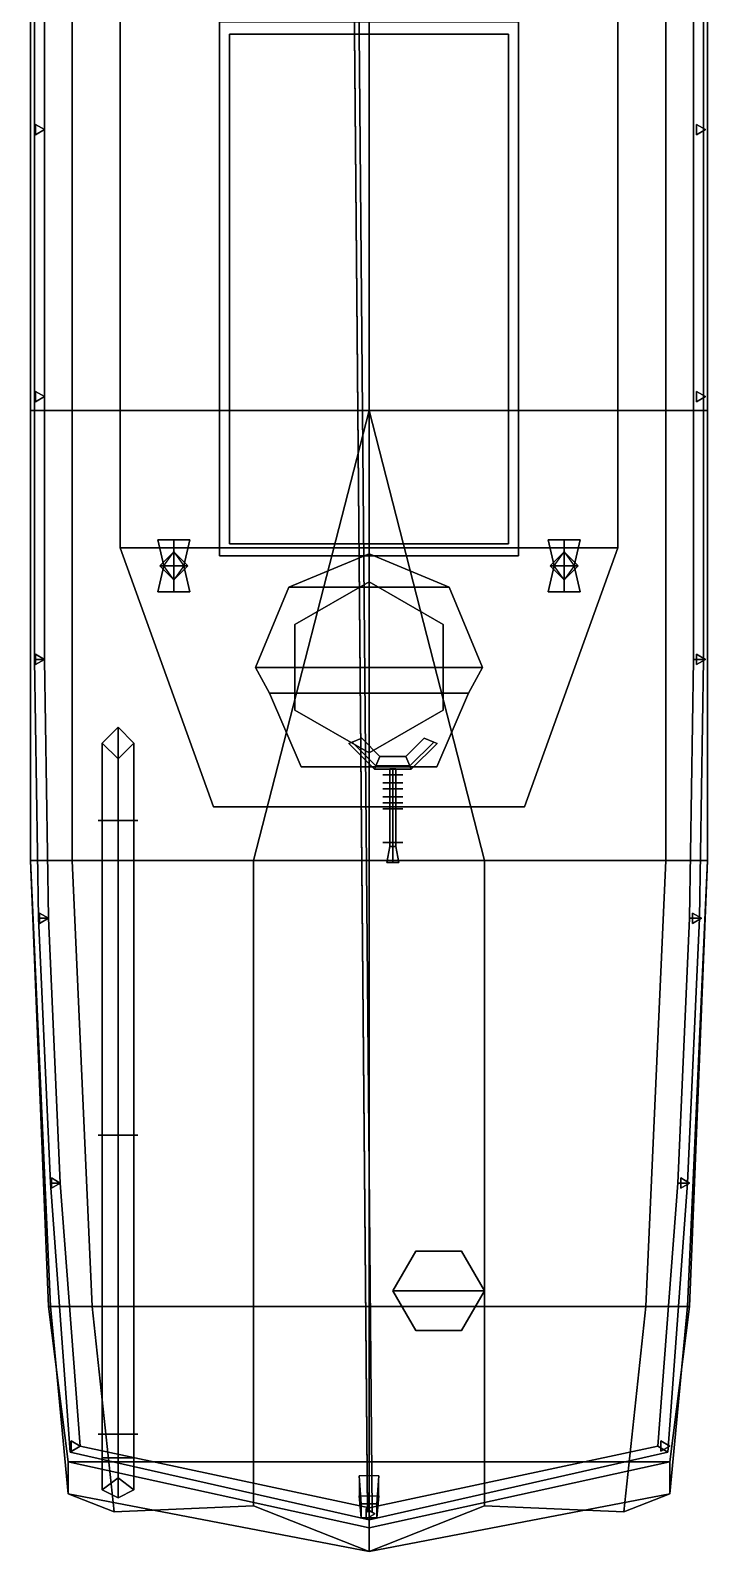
# Model space of a CAD drawing. Header units: millimetres. Extents: x -1.7 to 7, y -11.4 to 11.5.
# Drawn here: x -1.7 to 1.7, y -11.37 to -3.73 of the extents above; entities that cross this region are included whole.
import ezdxf

# ---------------------------------------------------------------- set-up
doc = ezdxf.new("R2010")
doc.units = ezdxf.units.MM
for name, color, linetype in [('flag2', 1, 'Continuous'), ('flag3', 1, 'Continuous'), ('gun', 1, 'Continuous'), ('railings', 3, 'Continuous'), ('sleeve', 5, 'Continuous'), ('turrets', 2, 'Continuous'), ('vent', 2, 'Continuous')]:
    doc.layers.add(name, color=color, linetype=linetype)

msp = doc.modelspace()

# ---------------------------------------------------------------- linework, layer by layer
for points in [[(-0.058, -2.7831, 2.6195), (-0.0805, -2.7814, 2.6324), (-0.0073, -11.1679, 3.8858), (0.0152, -11.1696, 3.873)], [(-0.0805, -2.7814, 2.6324), (-0.0805, -2.7852, 2.6067), (-0.0073, -11.1718, 3.8601), (-0.0073, -11.1679, 3.8858)], [(-0.0805, -2.7852, 2.6067), (-0.058, -2.7831, 2.6195), (0.0152, -11.1696, 3.873), (-0.0073, -11.1718, 3.8601)], [(-1.25, -6.33, 1.34), (1.25, -6.33, 1.34), (1.25, -2.89, 1.34), (-1.25, -2.89, 1.34)], [(-1.25, -2.89, 0.93), (-1.25, -6.33, 0.93), (-1.25, -6.33, 1.34), (-1.25, -2.89, 1.34)], [(1.25, -2.89, 1.34), (1.25, -6.33, 1.34), (1.25, -6.33, 0.93), (1.25, -2.89, 0.93)], [(-1.7, -3.41, -0.43), (-1.7, -5.64, -0.4), (-1.7, -5.64, 0.96), (-1.7, -3.41, 0.96)], [(-1.49, -3.41, -0.62), (-1.49, -5.64, -0.58), (-1.7, -5.64, -0.4), (-1.7, -3.41, -0.43)], [(1.7, -5.64, 0.96), (1.7, -3.41, 0.96), (-1.7, -3.41, 0.96), (-1.7, -5.64, 0.96)], [(0, -3.41, -0.62), (0, -5.64, -0.61), (-1.49, -5.64, -0.58), (-1.49, -3.41, -0.62)], [(0, -5.64, -0.61), (0, -3.41, -0.62), (1.49, -3.41, -0.62), (1.49, -5.64, -0.58)], [(1.49, -5.64, -0.58), (1.49, -3.41, -0.62), (1.7, -3.41, -0.43), (1.7, -5.64, -0.4)], [(1.7, -5.64, -0.4), (1.7, -3.41, -0.43), (1.7, -3.41, 0.96), (1.7, -5.64, 0.96)], [(-0.75, -6.37, 1.38), (0.75, -6.37, 1.38), (0.75, -3.69, 1.38), (-0.75, -3.69, 1.38)], [(-0.75, -3.69, 1.34), (-0.75, -6.37, 1.34), (-0.75, -6.37, 1.38), (-0.75, -3.69, 1.38)], [(0.75, -3.69, 1.38), (0.75, -6.37, 1.38), (0.75, -6.37, 1.34), (0.75, -3.69, 1.34)], [(-0.7, -3.75, 1.38), (-0.7, -6.31, 1.38), (-0.7, -6.31, 1.48), (-0.7, -3.75, 1.48)], [(-0.7, -6.31, 1.48), (0, -6.31, 1.6), (0, -3.75, 1.6), (-0.7, -3.75, 1.48)], [(-0.7, -3.75, 1.48), (0, -3.75, 1.6), (0, -3.75, 1.38), (-0.7, -3.75, 1.38)], [(0.7, -3.75, 1.48), (0, -3.75, 1.6), (0, -6.31, 1.6), (0.7, -6.31, 1.48)], [(0.7, -3.75, 1.38), (0, -3.75, 1.38), (0, -3.75, 1.6), (0.7, -3.75, 1.48)], [(0.7, -6.31, 1.38), (0.7, -3.75, 1.38), (0.7, -3.75, 1.48), (0.7, -6.31, 1.48)], [(-1.7, -5.64, -0.4), (-1.7, -7.9, -0.32), (-1.7, -7.9, 0.96), (-1.7, -5.64, 0.96)], [(-1.49, -5.64, -0.58), (-1.49, -7.9, -0.55), (-1.7, -7.9, -0.32), (-1.7, -5.64, -0.4)], [(1.7, -7.9, 0.96), (1.7, -5.64, 0.96), (-1.7, -5.64, 0.96), (-1.7, -7.9, 0.96)], [(0, -5.64, -0.61), (-0.58, -7.9, -0.57), (-1.49, -7.9, -0.55), (-1.49, -5.64, -0.58)], [(0, -7.9, -0.32), (-0.58, -7.9, -0.57), (0, -5.64, -0.61), (0, -5.64, -0.4)], [(0.58, -7.9, -0.57), (0, -5.64, -0.61), (1.49, -5.64, -0.58), (1.49, -7.9, -0.55)], [(0, -5.64, -0.4), (0, -5.64, -0.61), (0.58, -7.9, -0.57), (0, -7.9, -0.32)], [(1.49, -7.9, -0.55), (1.49, -5.64, -0.58), (1.7, -5.64, -0.4), (1.7, -7.9, -0.32)], [(1.7, -7.9, -0.32), (1.7, -5.64, -0.4), (1.7, -5.64, 0.96), (1.7, -7.9, 0.96)], [(-0.78, -7.63, 1.34), (0.78, -7.63, 1.34), (1.25, -6.33, 1.34), (-1.25, -6.33, 1.34)], [(-1.25, -6.33, 0.93), (-0.78, -7.63, 0.93), (-0.78, -7.63, 1.34), (-1.25, -6.33, 1.34)], [(-0.7, -6.31, 1.38), (0, -6.31, 1.38), (0, -6.31, 1.6), (-0.7, -6.31, 1.48)], [(0.7, -6.31, 1.48), (0, -6.31, 1.6), (0, -6.31, 1.38), (0.7, -6.31, 1.38)], [(1.25, -6.33, 1.34), (0.78, -7.63, 1.34), (0.78, -7.63, 0.93), (1.25, -6.33, 0.93)], [(-0.75, -6.37, 1.34), (0.75, -6.37, 1.34), (0.75, -6.37, 1.38), (-0.75, -6.37, 1.38)], [(-1.26, -7.23, 1.23), (-1.34, -7.31, 1.15), (-1.34, -10.9, 1.15), (-1.26, -10.9, 1.23)], [(-1.26, -7.23, 0.96), (-1.34, -7.31, 0.96), (-1.34, -7.31, 1.15), (-1.26, -7.23, 1.23)], [(-1.18, -7.31, 1.15), (-1.26, -7.23, 1.23), (-1.26, -10.9, 1.23), (-1.18, -10.9, 1.15)], [(-1.18, -7.31, 0.96), (-1.26, -7.23, 0.96), (-1.26, -7.23, 1.23), (-1.18, -7.31, 1.15)], [(-1.34, -7.31, 1.15), (-1.26, -7.39, 1.07), (-1.26, -10.9, 1.07), (-1.34, -10.9, 1.15)], [(-1.34, -7.31, 0.96), (-1.26, -7.39, 0.96), (-1.26, -7.39, 1.07), (-1.34, -7.31, 1.15)], [(-1.26, -7.39, 1.07), (-1.18, -7.31, 1.15), (-1.18, -10.9, 1.15), (-1.26, -10.9, 1.07)], [(-1.26, -7.39, 0.96), (-1.18, -7.31, 0.96), (-1.18, -7.31, 1.15), (-1.26, -7.39, 1.07)], [(-0.78, -7.63, 0.93), (0.78, -7.63, 0.93), (0.78, -7.63, 1.34), (-0.78, -7.63, 1.34)], [(-1.26, -7.6996, 1.25), (-1.26, -7.6996, 0.96), (-1.36, -7.6996, 0.96), (-1.36, -7.6996, 1.19)], [(-1.26, -7.6996, 0.96), (-1.26, -7.6996, 1.25), (-1.36, -7.6996, 1.19), (-1.36, -7.6996, 0.96)], [(-1.26, -7.6996, 1.25), (-1.26, -7.6996, 0.96), (-1.16, -7.6996, 0.96), (-1.16, -7.6996, 1.19)], [(-1.26, -7.6996, 0.96), (-1.26, -7.6996, 1.25), (-1.16, -7.6996, 1.19), (-1.16, -7.6996, 0.96)], [(-1.7, -7.9, -0.32), (-1.6, -10.14, -0.21), (-1.61, -10.14, 0.9), (-1.7, -7.9, 0.96)], [(-1.49, -7.9, -0.55), (-1.39, -10.14, -0.46), (-1.6, -10.14, -0.21), (-1.7, -7.9, -0.32)], [(1.61, -10.14, 0.9), (1.7, -7.9, 0.96), (-1.7, -7.9, 0.96), (-1.61, -10.14, 0.9)], [(-0.58, -7.9, -0.57), (-0.58, -10.14, -0.47), (-1.39, -10.14, -0.46), (-1.49, -7.9, -0.55)], [(0, -10.14, -0.01), (-0.58, -10.14, -0.47), (-0.58, -7.9, -0.57), (0, -7.9, -0.32)], [(0, -7.9, -0.32), (0.58, -7.9, -0.57), (0.58, -10.14, -0.47), (0, -10.14, -0.01)], [(0.58, -10.14, -0.47), (0.58, -7.9, -0.57), (1.49, -7.9, -0.55), (1.39, -10.14, -0.46)], [(1.39, -10.14, -0.46), (1.49, -7.9, -0.55), (1.7, -7.9, -0.32), (1.6, -10.14, -0.21)], [(1.6, -10.14, -0.21), (1.7, -7.9, -0.32), (1.7, -7.9, 0.96), (1.61, -10.14, 0.9)], [(-1.26, -9.2796, 0.92), (-1.26, -9.2796, 1.25), (-1.36, -9.2796, 1.19), (-1.36, -9.2796, 0.92)], [(-1.26, -9.2796, 1.25), (-1.26, -9.2796, 0.92), (-1.36, -9.2796, 0.92), (-1.36, -9.2796, 1.19)], [(-1.26, -9.2796, 0.92), (-1.26, -9.2796, 1.25), (-1.16, -9.2796, 1.19), (-1.16, -9.2796, 0.92)], [(-1.26, -9.2796, 1.25), (-1.26, -9.2796, 0.92), (-1.16, -9.2796, 0.92), (-1.16, -9.2796, 1.19)], [(0.235, -9.8608, 0.89), (0.12, -10.06, 0.89), (0.12, -10.06, 1.57), (0.235, -9.8608, 1.57)], [(0.12, -10.06, 1.57), (0.58, -10.06, 1.57), (0.465, -9.8608, 1.57), (0.235, -9.8608, 1.57)], [(0.465, -9.8608, 0.89), (0.235, -9.8608, 0.89), (0.235, -9.8608, 1.57), (0.465, -9.8608, 1.57)], [(0.58, -10.06, 0.89), (0.465, -9.8608, 0.89), (0.465, -9.8608, 1.57), (0.58, -10.06, 1.57)], [(0.12, -10.06, 0.89), (0.235, -10.2592, 0.89), (0.235, -10.2592, 1.57), (0.12, -10.06, 1.57)], [(0.235, -10.2592, 1.57), (0.465, -10.2592, 1.57), (0.58, -10.06, 1.57), (0.12, -10.06, 1.57)], [(0.465, -10.2592, 0.89), (0.58, -10.06, 0.89), (0.58, -10.06, 1.57), (0.465, -10.2592, 1.57)], [(-1.6, -10.14, -0.21), (-1.51, -11.08, -0.11), (-1.51, -10.92, 0.86), (-1.61, -10.14, 0.9)], [(1.51, -10.92, 0.86), (1.61, -10.14, 0.9), (-1.61, -10.14, 0.9), (-1.51, -10.92, 0.86)], [(-1.39, -10.14, -0.46), (-1.28, -11.17, -0.37), (-1.51, -11.08, -0.11), (-1.6, -10.14, -0.21)], [(-0.58, -10.14, -0.47), (-0.58, -11.14, -0.39), (-1.28, -11.17, -0.37), (-1.39, -10.14, -0.46)], [(0, -11.37, 0.03), (-0.58, -11.14, -0.39), (-0.58, -10.14, -0.47), (0, -10.14, -0.01)], [(0, -10.14, -0.01), (0.58, -10.14, -0.47), (0.58, -11.14, -0.39), (0, -11.37, 0.03)], [(0.58, -11.14, -0.39), (0.58, -10.14, -0.47), (1.39, -10.14, -0.46), (1.28, -11.17, -0.37)], [(1.28, -11.17, -0.37), (1.39, -10.14, -0.46), (1.6, -10.14, -0.21), (1.51, -11.08, -0.11)], [(1.51, -11.08, -0.11), (1.6, -10.14, -0.21), (1.61, -10.14, 0.9), (1.51, -10.92, 0.86)], [(0.235, -10.2592, 0.89), (0.465, -10.2592, 0.89), (0.465, -10.2592, 1.57), (0.235, -10.2592, 1.57)], [(-1.26, -10.7796, 1.25), (-1.26, -10.7796, 0.86), (-1.36, -10.7796, 0.86), (-1.36, -10.7796, 1.19)], [(-1.26, -10.7796, 0.86), (-1.26, -10.7796, 1.25), (-1.36, -10.7796, 1.19), (-1.36, -10.7796, 0.86)], [(-1.26, -10.7796, 1.25), (-1.26, -10.7796, 0.86), (-1.16, -10.7796, 0.86), (-1.16, -10.7796, 1.19)], [(-1.26, -10.7796, 0.86), (-1.26, -10.7796, 1.25), (-1.16, -10.7796, 1.19), (-1.16, -10.7796, 0.86)], [(-1.51, -10.92, 0.86), (-1.51, -11.08, -0.11), (0, -11.37, 0.03), (0, -11.25, 0.86)], [(0, -11.25, 0.86), (1.51, -10.92, 0.86), (-1.51, -10.92, 0.86), (0, -11.25, 0.86)], [(-1.26, -10.9, 1.23), (-1.34, -10.9, 1.15), (-1.34, -11.06, 1.31), (-1.26, -11, 1.35)], [(-1.34, -10.9, 1.15), (-1.26, -10.9, 1.07), (-1.26, -11.1, 1.2844), (-1.34, -11.06, 1.31)], [(-1.18, -10.9, 1.15), (-1.26, -10.9, 1.23), (-1.26, -11, 1.35), (-1.18, -11.06, 1.31)], [(-1.26, -10.9, 1.07), (-1.18, -10.9, 1.15), (-1.18, -11.06, 1.31), (-1.26, -11.1, 1.2844)], [(0, -11.25, 0.86), (0, -11.37, 0.03), (1.51, -11.08, -0.11), (1.51, -10.92, 0.86)], [(-0.05, -10.99, 0.86), (-0.05, -11.09, 0.86), (-0.04, -11.2, 3.93), (-0.04, -11.13, 3.93)], [(0.04, -11.13, 3.93), (0.05, -10.99, 0.86), (-0.05, -10.99, 0.86), (-0.04, -11.13, 3.93)], [(0.04, -11.2, 3.93), (0.05, -11.09, 0.86), (0.05, -10.99, 0.86), (0.04, -11.13, 3.93)], [(-1.26, -11.1, 1.2844), (-1.18, -11.06, 1.31), (-1.26, -11, 1.35), (-1.34, -11.06, 1.31)], [(-1.51, -11.08, -0.11), (-1.28, -11.17, -0.37), (-0.58, -11.14, -0.39), (0, -11.37, 0.03)], [(-0.04, -11.2, 3.93), (-0.05, -11.09, 0.86), (0.05, -11.09, 0.86), (0.04, -11.2, 3.93)], [(-0.04, -11.13, 3.93), (-0.04, -11.2, 3.93), (0.04, -11.2, 3.93), (0.04, -11.13, 3.93)], [(0, -11.37, 0.03), (0.58, -11.14, -0.39), (1.28, -11.17, -0.37), (1.51, -11.08, -0.11)]]:
    msp.add_3dface(points)
at = {"layer": 'flag2'}
for points in [[(0, -3.68, 4.13), (0, -4.08, 4.13), (0, -4.08, 3.51), (0, -3.68, 3.51)], [(0, -3.68, 3.51), (0, -4.08, 3.51), (0, -4.08, 4.13), (0, -3.68, 4.13)]]:
    msp.add_3dface(points, dxfattribs=at)
at = {"layer": 'flag3'}
for points in [[(0, -4.08, 3.51), (0, -4.48, 3.51), (0, -4.48, 4.13), (0, -4.08, 4.13)], [(0, -4.08, 4.13), (0, -4.48, 4.13), (0, -4.48, 3.51), (0, -4.08, 3.51)]]:
    msp.add_3dface(points, dxfattribs=at)
at = {"layer": 'gun'}
for points in [[(0.07, -7.47, 1.82), (0.17, -7.47, 1.82), (0.17, -7.47, 1.72), (0.07, -7.47, 1.72)], [(0.17, -7.47, 1.82), (0.07, -7.47, 1.82), (0.07, -7.47, 1.72), (0.17, -7.47, 1.72)], [(0.12, -7.44, 1.785), (0.105, -7.44, 1.77), (0.105, -7.83, 1.77), (0.12, -7.83, 1.785)], [(0.105, -7.44, 1.77), (0.12, -7.44, 1.755), (0.12, -7.83, 1.755), (0.105, -7.83, 1.77)], [(0.12, -7.44, 1.755), (0.135, -7.44, 1.77), (0.135, -7.83, 1.77), (0.12, -7.83, 1.755)], [(0.135, -7.44, 1.77), (0.12, -7.44, 1.785), (0.12, -7.83, 1.785), (0.135, -7.83, 1.77)], [(0.07, -7.51, 1.82), (0.17, -7.51, 1.82), (0.17, -7.51, 1.72), (0.07, -7.51, 1.72)], [(0.17, -7.51, 1.82), (0.07, -7.51, 1.82), (0.07, -7.51, 1.72), (0.17, -7.51, 1.72)], [(0.07, -7.54, 1.82), (0.17, -7.54, 1.82), (0.17, -7.54, 1.72), (0.07, -7.54, 1.72)], [(0.17, -7.54, 1.82), (0.07, -7.54, 1.82), (0.07, -7.54, 1.72), (0.17, -7.54, 1.72)], [(0.07, -7.58, 1.82), (0.17, -7.58, 1.82), (0.17, -7.58, 1.72), (0.07, -7.58, 1.72)], [(0.17, -7.58, 1.82), (0.07, -7.58, 1.82), (0.07, -7.58, 1.72), (0.17, -7.58, 1.72)], [(0.17, -7.61, 1.82), (0.07, -7.61, 1.82), (0.07, -7.61, 1.72), (0.17, -7.61, 1.72)], [(0.07, -7.61, 1.82), (0.17, -7.61, 1.82), (0.17, -7.61, 1.72), (0.07, -7.61, 1.72)], [(0.07, -7.64, 1.82), (0.17, -7.64, 1.82), (0.17, -7.64, 1.72), (0.07, -7.64, 1.72)], [(0.17, -7.64, 1.82), (0.07, -7.64, 1.82), (0.07, -7.64, 1.72), (0.17, -7.64, 1.72)], [(0.17, -7.81, 1.82), (0.07, -7.81, 1.82), (0.07, -7.81, 1.72), (0.17, -7.81, 1.72)], [(0.07, -7.81, 1.82), (0.17, -7.81, 1.82), (0.17, -7.81, 1.72), (0.07, -7.81, 1.72)], [(0.105, -7.83, 1.77), (0.12, -7.83, 1.755), (0.12, -7.91, 1.74), (0.09, -7.91, 1.77)], [(0.12, -7.83, 1.785), (0.105, -7.83, 1.77), (0.09, -7.91, 1.77), (0.12, -7.91, 1.8)], [(0.135, -7.83, 1.77), (0.12, -7.83, 1.785), (0.12, -7.91, 1.8), (0.15, -7.91, 1.77)], [(0.12, -7.83, 1.755), (0.135, -7.83, 1.77), (0.15, -7.91, 1.77), (0.12, -7.91, 1.74)], [(0.15, -7.91, 1.77), (0.12, -7.91, 1.8), (0.09, -7.91, 1.77), (0.12, -7.91, 1.74)]]:
    msp.add_3dface(points, dxfattribs=at)
at = {"layer": 'railings'}
for points in [[(-1.63, -2.92, 1.72), (-1.63, -6.89, 1.72), (-1.68, -6.89, 1.72), (-1.68, -2.92, 1.72)], [(-1.68, -2.92, 1.72), (-1.68, -6.89, 1.72), (-1.63, -6.89, 1.72), (-1.63, -2.92, 1.72)], [(1.68, -2.92, 1.72), (1.68, -6.89, 1.72), (1.63, -6.89, 1.72), (1.63, -2.92, 1.72)], [(1.63, -2.92, 1.72), (1.63, -6.89, 1.72), (1.68, -6.89, 1.72), (1.68, -2.92, 1.72)], [(-1.63, -4.23, 0.96), (-1.675, -4.204, 0.96), (-1.675, -4.204, 1.72), (-1.63, -4.23, 1.72)], [(-1.675, -4.204, 0.96), (-1.675, -4.256, 0.96), (-1.675, -4.256, 1.72), (-1.675, -4.204, 1.72)], [(-1.675, -4.256, 0.96), (-1.63, -4.23, 0.96), (-1.63, -4.23, 1.72), (-1.675, -4.256, 1.72)], [(1.69, -4.23, 0.96), (1.645, -4.204, 0.96), (1.645, -4.204, 1.72), (1.69, -4.23, 1.72)], [(1.645, -4.204, 0.96), (1.645, -4.256, 0.96), (1.645, -4.256, 1.72), (1.645, -4.204, 1.72)], [(1.645, -4.256, 0.96), (1.69, -4.23, 0.96), (1.69, -4.23, 1.72), (1.645, -4.256, 1.72)], [(-1.675, -5.544, 0.96), (-1.675, -5.596, 0.96), (-1.675, -5.596, 1.72), (-1.675, -5.544, 1.72)], [(-1.63, -5.57, 0.96), (-1.675, -5.544, 0.96), (-1.675, -5.544, 1.72), (-1.63, -5.57, 1.72)], [(-1.675, -5.596, 0.96), (-1.63, -5.57, 0.96), (-1.63, -5.57, 1.72), (-1.675, -5.596, 1.72)], [(1.645, -5.544, 0.96), (1.645, -5.596, 0.96), (1.645, -5.596, 1.72), (1.645, -5.544, 1.72)], [(1.69, -5.57, 0.96), (1.645, -5.544, 0.96), (1.645, -5.544, 1.72), (1.69, -5.57, 1.72)], [(1.645, -5.596, 0.96), (1.69, -5.57, 0.96), (1.69, -5.57, 1.72), (1.645, -5.596, 1.72)], [(-1.63, -6.89, 0.96), (-1.675, -6.864, 0.96), (-1.675, -6.864, 1.72), (-1.63, -6.89, 1.72)], [(-1.675, -6.864, 0.96), (-1.675, -6.916, 0.96), (-1.675, -6.916, 1.72), (-1.675, -6.864, 1.72)], [(1.69, -6.89, 0.96), (1.645, -6.864, 0.96), (1.645, -6.864, 1.72), (1.69, -6.89, 1.72)], [(1.645, -6.864, 0.96), (1.645, -6.916, 0.96), (1.645, -6.916, 1.72), (1.645, -6.864, 1.72)], [(-1.68, -6.89, 1.72), (-1.66, -8.19, 1.72), (-1.61, -8.19, 1.72), (-1.63, -6.89, 1.72)], [(-1.63, -6.89, 1.72), (-1.61, -8.19, 1.72), (-1.66, -8.19, 1.72), (-1.68, -6.89, 1.72)], [(-1.675, -6.916, 0.96), (-1.63, -6.89, 0.96), (-1.63, -6.89, 1.72), (-1.675, -6.916, 1.72)], [(1.68, -6.89, 1.72), (1.66, -8.19, 1.72), (1.61, -8.19, 1.72), (1.63, -6.89, 1.72)], [(1.63, -6.89, 1.72), (1.61, -8.19, 1.72), (1.66, -8.19, 1.72), (1.68, -6.89, 1.72)], [(1.645, -6.916, 0.96), (1.69, -6.89, 0.96), (1.69, -6.89, 1.72), (1.645, -6.916, 1.72)], [(-1.655, -8.164, 0.95), (-1.655, -8.216, 0.95), (-1.655, -8.216, 1.72), (-1.655, -8.164, 1.72)], [(-1.61, -8.19, 0.95), (-1.655, -8.164, 0.95), (-1.655, -8.164, 1.72), (-1.61, -8.19, 1.72)], [(1.625, -8.164, 0.95), (1.625, -8.216, 0.95), (1.625, -8.216, 1.72), (1.625, -8.164, 1.72)], [(1.67, -8.19, 0.95), (1.625, -8.164, 0.95), (1.625, -8.164, 1.72), (1.67, -8.19, 1.72)], [(-1.61, -8.19, 1.72), (-1.55, -9.52, 1.72), (-1.6, -9.52, 1.72), (-1.66, -8.19, 1.72)], [(-1.66, -8.19, 1.72), (-1.6, -9.52, 1.72), (-1.55, -9.52, 1.72), (-1.61, -8.19, 1.72)], [(-1.655, -8.216, 0.95), (-1.61, -8.19, 0.95), (-1.61, -8.19, 1.72), (-1.655, -8.216, 1.72)], [(1.66, -8.19, 1.72), (1.6, -9.52, 1.72), (1.55, -9.52, 1.72), (1.61, -8.19, 1.72)], [(1.61, -8.19, 1.72), (1.55, -9.52, 1.72), (1.6, -9.52, 1.72), (1.66, -8.19, 1.72)], [(1.625, -8.216, 0.95), (1.67, -8.19, 0.95), (1.67, -8.19, 1.72), (1.625, -8.216, 1.72)], [(-1.6, -9.52, 1.72), (-1.5, -10.87, 1.72), (-1.45, -10.84, 1.72), (-1.55, -9.52, 1.72)], [(-1.55, -9.52, 1.72), (-1.45, -10.84, 1.72), (-1.5, -10.87, 1.72), (-1.6, -9.52, 1.72)], [(-1.595, -9.494, 0.91), (-1.595, -9.546, 0.91), (-1.595, -9.546, 1.72), (-1.595, -9.494, 1.72)], [(-1.55, -9.52, 0.91), (-1.595, -9.494, 0.91), (-1.595, -9.494, 1.72), (-1.55, -9.52, 1.72)], [(-1.595, -9.546, 0.91), (-1.55, -9.52, 0.91), (-1.55, -9.52, 1.72), (-1.595, -9.546, 1.72)], [(1.6, -9.52, 1.72), (1.5, -10.87, 1.72), (1.45, -10.84, 1.72), (1.55, -9.52, 1.72)], [(1.55, -9.52, 1.72), (1.45, -10.84, 1.72), (1.5, -10.87, 1.72), (1.6, -9.52, 1.72)], [(1.565, -9.494, 0.91), (1.565, -9.546, 0.91), (1.565, -9.546, 1.72), (1.565, -9.494, 1.72)], [(1.61, -9.52, 0.91), (1.565, -9.494, 0.91), (1.565, -9.494, 1.72), (1.61, -9.52, 1.72)], [(1.565, -9.546, 0.91), (1.61, -9.52, 0.91), (1.61, -9.52, 1.72), (1.565, -9.546, 1.72)], [(-1.45, -10.84, 1.72), (0, -11.15, 1.72), (0, -11.21, 1.72), (-1.5, -10.87, 1.72)], [(-1.5, -10.87, 1.72), (0, -11.21, 1.72), (0, -11.15, 1.72), (-1.45, -10.84, 1.72)], [(-1.495, -10.814, 0.86), (-1.495, -10.866, 0.86), (-1.495, -10.866, 1.72), (-1.495, -10.814, 1.72)], [(-1.45, -10.84, 0.86), (-1.495, -10.814, 0.86), (-1.495, -10.814, 1.72), (-1.45, -10.84, 1.72)], [(-1.495, -10.866, 0.86), (-1.45, -10.84, 0.86), (-1.45, -10.84, 1.72), (-1.495, -10.866, 1.72)], [(1.45, -10.84, 1.72), (0, -11.15, 1.72), (0, -11.21, 1.72), (1.5, -10.87, 1.72)], [(1.5, -10.87, 1.72), (0, -11.21, 1.72), (0, -11.15, 1.72), (1.45, -10.84, 1.72)], [(1.465, -10.814, 0.86), (1.465, -10.866, 0.86), (1.465, -10.866, 1.72), (1.465, -10.814, 1.72)], [(1.51, -10.84, 0.86), (1.465, -10.814, 0.86), (1.465, -10.814, 1.72), (1.51, -10.84, 1.72)], [(1.465, -10.866, 0.86), (1.51, -10.84, 0.86), (1.51, -10.84, 1.72), (1.465, -10.866, 1.72)], [(-0.015, -11.154, 0.86), (-0.015, -11.206, 0.86), (-0.015, -11.206, 1.72), (-0.015, -11.154, 1.72)], [(0.03, -11.18, 0.86), (-0.015, -11.154, 0.86), (-0.015, -11.154, 1.72), (0.03, -11.18, 1.72)], [(-0.015, -11.206, 0.86), (0.03, -11.18, 0.86), (0.03, -11.18, 1.72), (-0.015, -11.206, 1.72)]]:
    msp.add_3dface(points, dxfattribs=at)
at = {"layer": 'sleeve'}
for points in [[(-0.1017, -7.3118, 1.77), (-0.0849, -7.3049, 1.6782), (0.0351, -7.4249, 1.6782), (0.0282, -7.4417, 1.77)], [(-0.0849, -7.3049, 1.8618), (-0.1017, -7.3118, 1.77), (0.0282, -7.4417, 1.77), (0.0351, -7.4249, 1.8618)], [(-0.0368, -7.2849, 1.9397), (-0.0849, -7.3049, 1.8618), (0.0351, -7.4249, 1.8618), (0.0551, -7.3768, 1.9397)], [(-0.0849, -7.3049, 1.6782), (-0.0368, -7.2849, 1.6003), (0.0551, -7.3768, 1.6003), (0.0351, -7.4249, 1.6782)], [(0.1849, -7.3768, 1.9397), (0.2049, -7.4249, 1.8618), (0.3249, -7.3049, 1.8618), (0.2768, -7.2849, 1.9397)], [(0.2049, -7.4249, 1.6782), (0.1849, -7.3768, 1.6003), (0.2768, -7.2849, 1.6003), (0.3249, -7.3049, 1.6782)], [(0.2118, -7.4417, 1.77), (0.2049, -7.4249, 1.6782), (0.3249, -7.3049, 1.6782), (0.3417, -7.3118, 1.77)], [(0.2049, -7.4249, 1.8618), (0.2118, -7.4417, 1.77), (0.3417, -7.3118, 1.77), (0.3249, -7.3049, 1.8618)], [(0.0551, -7.3768, 1.9397), (0.0351, -7.4249, 1.8618), (0.2049, -7.4249, 1.8618), (0.1849, -7.3768, 1.9397)], [(0.0351, -7.4249, 1.6782), (0.0551, -7.3768, 1.6003), (0.1849, -7.3768, 1.6003), (0.2049, -7.4249, 1.6782)], [(0.0282, -7.4417, 1.77), (0.0351, -7.4249, 1.6782), (0.2049, -7.4249, 1.6782), (0.2118, -7.4417, 1.77)], [(0.0351, -7.4249, 1.8618), (0.0282, -7.4417, 1.77), (0.2118, -7.4417, 1.77), (0.2049, -7.4249, 1.8618)]]:
    msp.add_3dface(points, dxfattribs=at)
at = {"layer": 'turrets'}
for points in [[(0, -6.36, 1.6), (-0.4031, -6.5269, 1.6), (-0.4031, -6.5269, 2.16), (0, -6.36, 2.16)], [(0.4031, -6.5269, 1.6), (-0.4031, -6.5269, 1.6), (0, -6.36, 1.6)], [(0, -6.36, 2.16), (-0.4031, -6.5269, 2.16), (0.4031, -6.5269, 2.16), (0, -6.36, 2.16)], [(0.4031, -6.5269, 1.6), (0, -6.36, 1.6), (0, -6.36, 2.16), (0.4031, -6.5269, 2.16)], [(-0.4031, -6.5269, 1.6), (-0.57, -6.93, 1.6), (-0.57, -6.93, 2.16), (-0.4031, -6.5269, 2.16)], [(0.57, -6.93, 1.6), (-0.57, -6.93, 1.6), (-0.4031, -6.5269, 1.6), (0.4031, -6.5269, 1.6)], [(-0.4031, -6.5269, 2.16), (-0.57, -6.93, 2.16), (0.57, -6.93, 2.16), (0.4031, -6.5269, 2.16)], [(0, -6.5, 1.34), (-0.3724, -6.715, 1.34), (-0.3724, -6.715, 1.6), (0, -6.5, 1.6)], [(0.3724, -6.715, 1.34), (0, -6.5, 1.34), (0, -6.5, 1.6), (0.3724, -6.715, 1.6)], [(0.57, -6.93, 1.6), (0.4031, -6.5269, 1.6), (0.4031, -6.5269, 2.16), (0.57, -6.93, 2.16)], [(-0.3724, -6.715, 1.34), (-0.3724, -7.145, 1.34), (-0.3724, -7.145, 1.6), (-0.3724, -6.715, 1.6)], [(0.3724, -7.145, 1.34), (0.3724, -6.715, 1.34), (0.3724, -6.715, 1.6), (0.3724, -7.145, 1.6)], [(-0.57, -6.93, 1.6), (-0.5, -7.06, 1.6), (-0.5, -7.06, 2.16), (-0.57, -6.93, 2.16)], [(0.5, -7.06, 1.6), (-0.5, -7.06, 1.6), (-0.57, -6.93, 1.6), (0.57, -6.93, 1.6)], [(-0.57, -6.93, 2.16), (-0.5, -7.06, 2.16), (0.5, -7.06, 2.16), (0.57, -6.93, 2.16)], [(0.5, -7.06, 1.6), (0.57, -6.93, 1.6), (0.57, -6.93, 2.16), (0.5, -7.06, 2.16)], [(-0.5, -7.06, 2.16), (-0.34, -7.43, 1.94), (0.34, -7.43, 1.94), (0.5, -7.06, 2.16)], [(-0.5, -7.06, 1.6), (-0.34, -7.43, 1.6), (-0.34, -7.43, 1.94), (-0.5, -7.06, 2.16)], [(0.34, -7.43, 1.6), (-0.34, -7.43, 1.6), (-0.5, -7.06, 1.6), (0.5, -7.06, 1.6)], [(0.5, -7.06, 2.16), (0.34, -7.43, 1.94), (0.34, -7.43, 1.6), (0.5, -7.06, 1.6)], [(-0.3724, -7.145, 1.34), (0, -7.36, 1.34), (0, -7.36, 1.6), (-0.3724, -7.145, 1.6)], [(0, -7.36, 1.34), (0.3724, -7.145, 1.34), (0.3724, -7.145, 1.6), (0, -7.36, 1.6)], [(0.34, -7.43, 1.94), (-0.34, -7.43, 1.94), (-0.34, -7.43, 1.6), (0.34, -7.43, 1.6)]]:
    msp.add_3dface(points, dxfattribs=at)
at = {"layer": 'vent'}
for points in [[(-1.06, -6.29, 1.48), (-0.98, -6.29, 1.56), (-0.98, -6.42, 1.53), (-1.03, -6.42, 1.48)], [(-0.98, -6.29, 1.56), (-1.06, -6.29, 1.48), (-1.03, -6.42, 1.48), (-0.98, -6.42, 1.53)], [(-0.98, -6.29, 1.4), (-1.06, -6.29, 1.48), (-1.03, -6.42, 1.48), (-0.98, -6.42, 1.43)], [(-1.06, -6.29, 1.48), (-0.98, -6.29, 1.4), (-0.98, -6.42, 1.43), (-1.03, -6.42, 1.48)], [(-0.98, -6.29, 1.56), (-0.9, -6.29, 1.48), (-0.93, -6.42, 1.48), (-0.98, -6.42, 1.53)], [(-0.9, -6.29, 1.48), (-0.98, -6.29, 1.56), (-0.98, -6.42, 1.53), (-0.93, -6.42, 1.48)], [(-0.9, -6.29, 1.48), (-0.98, -6.29, 1.4), (-0.98, -6.42, 1.43), (-0.93, -6.42, 1.48)], [(-0.98, -6.29, 1.4), (-0.9, -6.29, 1.48), (-0.93, -6.42, 1.48), (-0.98, -6.42, 1.43)], [(0.98, -6.29, 1.56), (0.9, -6.29, 1.48), (0.93, -6.42, 1.48), (0.98, -6.42, 1.53)], [(0.9, -6.29, 1.48), (0.98, -6.29, 1.4), (0.98, -6.42, 1.43), (0.93, -6.42, 1.48)], [(0.9, -6.29, 1.48), (0.98, -6.29, 1.56), (0.98, -6.42, 1.53), (0.93, -6.42, 1.48)], [(0.98, -6.29, 1.4), (0.9, -6.29, 1.48), (0.93, -6.42, 1.48), (0.98, -6.42, 1.43)], [(1.06, -6.29, 1.48), (0.98, -6.29, 1.56), (0.98, -6.42, 1.53), (1.03, -6.42, 1.48)], [(0.98, -6.29, 1.4), (1.06, -6.29, 1.48), (1.03, -6.42, 1.48), (0.98, -6.42, 1.43)], [(0.98, -6.29, 1.56), (1.06, -6.29, 1.48), (1.03, -6.42, 1.48), (0.98, -6.42, 1.53)], [(1.06, -6.29, 1.48), (0.98, -6.29, 1.4), (0.98, -6.42, 1.43), (1.03, -6.42, 1.48)], [(-0.98, -6.35, 1.34), (-1.05, -6.42, 1.34), (-1.03, -6.42, 1.48), (-0.98, -6.35, 1.43)], [(-0.91, -6.42, 1.34), (-0.98, -6.35, 1.34), (-0.98, -6.35, 1.43), (-0.93, -6.42, 1.48)], [(0.98, -6.35, 1.34), (0.91, -6.42, 1.34), (0.93, -6.42, 1.48), (0.98, -6.35, 1.43)], [(1.05, -6.42, 1.34), (0.98, -6.35, 1.34), (0.98, -6.35, 1.43), (1.03, -6.42, 1.48)], [(-0.98, -6.55, 1.56), (-1.06, -6.55, 1.48), (-1.03, -6.42, 1.48), (-0.98, -6.42, 1.53)], [(-1.06, -6.55, 1.48), (-0.98, -6.55, 1.56), (-0.98, -6.42, 1.53), (-1.03, -6.42, 1.48)], [(-1.06, -6.55, 1.48), (-0.98, -6.55, 1.4), (-0.98, -6.42, 1.43), (-1.03, -6.42, 1.48)], [(-0.98, -6.55, 1.4), (-1.06, -6.55, 1.48), (-1.03, -6.42, 1.48), (-0.98, -6.42, 1.43)], [(-1.05, -6.42, 1.34), (-0.98, -6.49, 1.34), (-0.98, -6.49, 1.43), (-1.03, -6.42, 1.48)], [(-0.9, -6.55, 1.48), (-0.98, -6.55, 1.56), (-0.98, -6.42, 1.53), (-0.93, -6.42, 1.48)], [(-0.98, -6.55, 1.56), (-0.9, -6.55, 1.48), (-0.93, -6.42, 1.48), (-0.98, -6.42, 1.53)], [(-0.98, -6.55, 1.4), (-0.9, -6.55, 1.48), (-0.93, -6.42, 1.48), (-0.98, -6.42, 1.43)], [(-0.98, -6.49, 1.34), (-0.91, -6.42, 1.34), (-0.93, -6.42, 1.48), (-0.98, -6.49, 1.43)], [(-0.9, -6.55, 1.48), (-0.98, -6.55, 1.4), (-0.98, -6.42, 1.43), (-0.93, -6.42, 1.48)], [(0.98, -6.55, 1.4), (0.9, -6.55, 1.48), (0.93, -6.42, 1.48), (0.98, -6.42, 1.43)], [(0.9, -6.55, 1.48), (0.98, -6.55, 1.56), (0.98, -6.42, 1.53), (0.93, -6.42, 1.48)], [(0.98, -6.55, 1.56), (0.9, -6.55, 1.48), (0.93, -6.42, 1.48), (0.98, -6.42, 1.53)], [(0.9, -6.55, 1.48), (0.98, -6.55, 1.4), (0.98, -6.42, 1.43), (0.93, -6.42, 1.48)], [(0.91, -6.42, 1.34), (0.98, -6.49, 1.34), (0.98, -6.49, 1.43), (0.93, -6.42, 1.48)], [(1.06, -6.55, 1.48), (0.98, -6.55, 1.4), (0.98, -6.42, 1.43), (1.03, -6.42, 1.48)], [(0.98, -6.55, 1.56), (1.06, -6.55, 1.48), (1.03, -6.42, 1.48), (0.98, -6.42, 1.53)], [(0.98, -6.49, 1.34), (1.05, -6.42, 1.34), (1.03, -6.42, 1.48), (0.98, -6.49, 1.43)], [(1.06, -6.55, 1.48), (0.98, -6.55, 1.56), (0.98, -6.42, 1.53), (1.03, -6.42, 1.48)], [(0.98, -6.55, 1.4), (1.06, -6.55, 1.48), (1.03, -6.42, 1.48), (0.98, -6.42, 1.43)]]:
    msp.add_3dface(points, dxfattribs=at)

doc.saveas('drawing.dxf')
